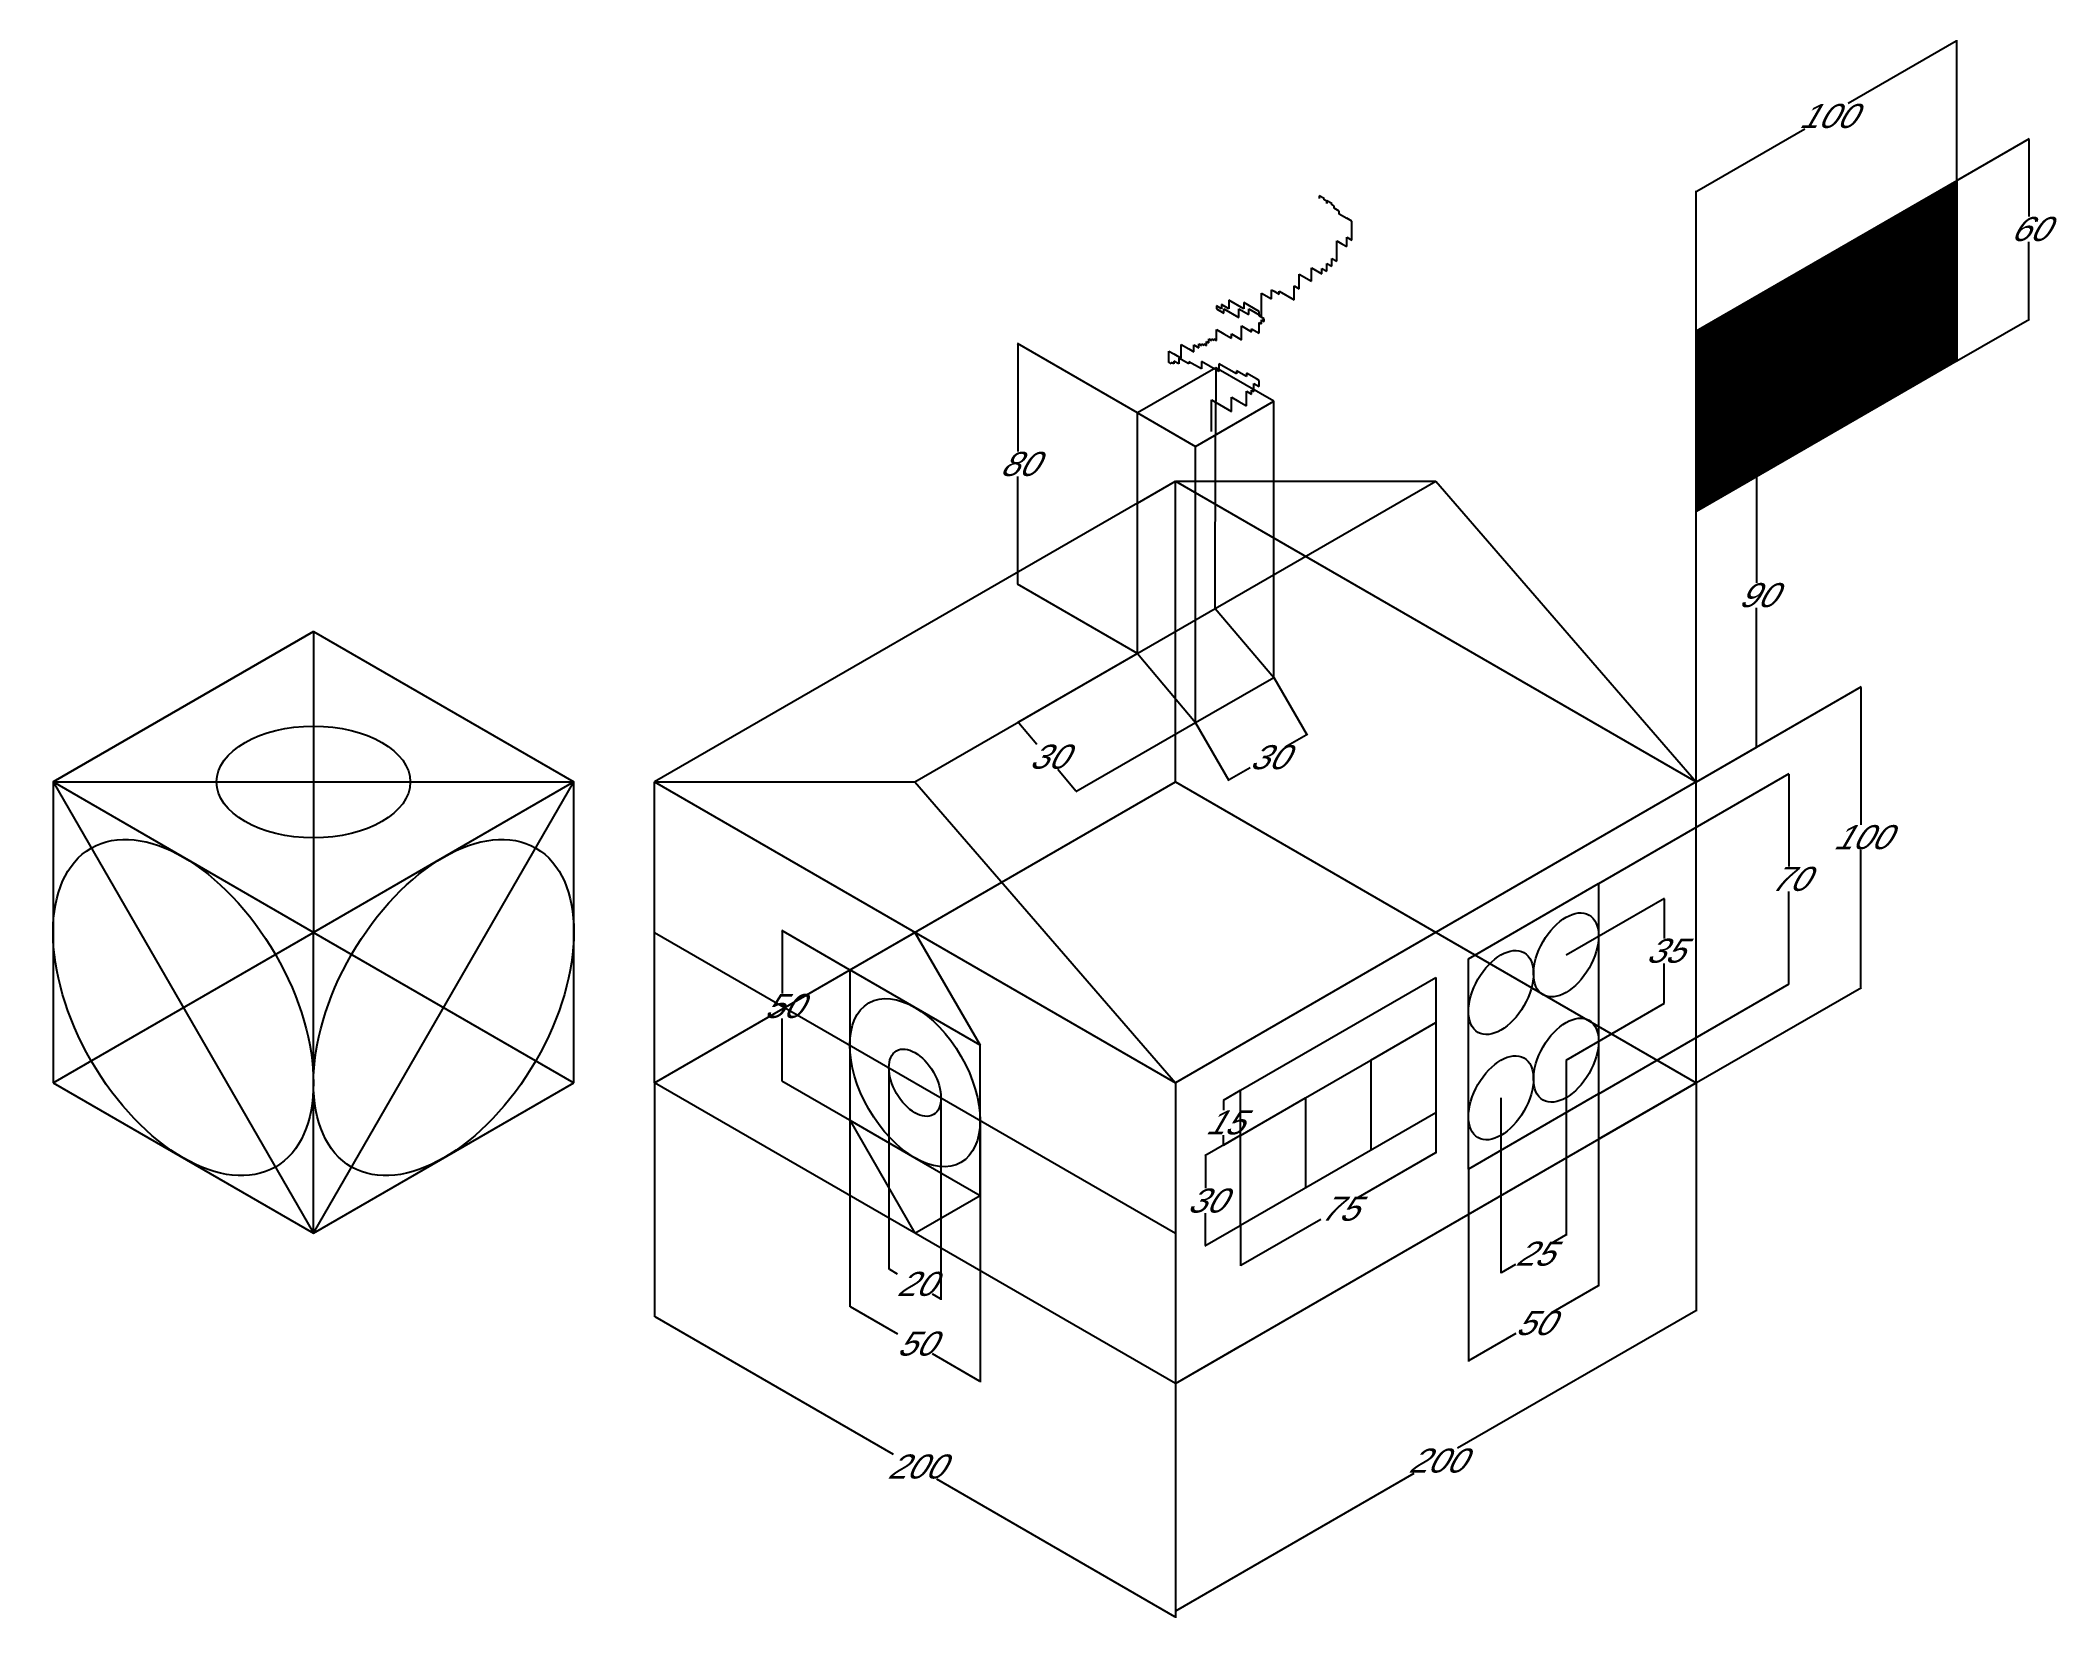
# Model space of a CAD drawing. Header units: inches. Extents: x -4 to 666, y -178 to 347.
import ezdxf

# ---------------------------------------------------------------- set-up
doc = ezdxf.new("R2010")
doc.units = ezdxf.units.IN
doc.header["$MEASUREMENT"] = 0
for name, color, linetype in [('konturines', 7, 'Continuous'), ('Matmenys', 170, 'Continuous'), ('nematomos', 10, 'Continuous')]:
    doc.layers.add(name, color=color, linetype=linetype)
doc.styles.get("Standard").update_dxf_attribs({"font": 'arial.ttf', "oblique": 30, "height": 8})
doc.dimstyles.get("Standard").update_dxf_attribs({"dimtxt": 8, "dimasz": 0.18, "dimexe": 0.18, "dimexo": 0.0625, "dimgap": 0.09, "dimtad": 0, "dimtih": 1, "dimtoh": 1, "dimdec": 0, "dimzin": 0, "dimdsep": 46, "dimtxsty": 'Standard', "dimcen": 0.09, "dimadec": 0, "dimazin": 0, "dimtfac": 1, "dimtdec": 0, "dimtofl": 0, "dimtmove": 0, "dimatfit": 3, "dimfxl": 1, "dimtolj": 1, "dimtzin": 0, "dimarcsym": 0})

# ---------------------------------------------------------------- blocks, each defined once
blk = doc.blocks.new('*D1')
at = {"layer": 'Defpoints', "color": 0, "transparency": 16777216}
for p in [(546.41, 100), (601.14, 31.6), (546.41, 0)]:
    blk.add_point(p, dxfattribs=at)
at = {"layer": 'Matmenys', "color": 0, "lineweight": -2, "transparency": 16777216}
for p, q in [((546.47, 100.04), (601.32, 131.7)), ((601.14, 131.42), (601.14, 85.78)), ((601.14, 31.78), (601.14, 77.43)), ((546.47, 0.04), (601.32, 31.7))]:
    blk.add_line(p, q, dxfattribs=at)
at = {"layer": 'Matmenys', "color": 0, "transparency": 16777216}
for points in [[(601.11, 131.42), (601.17, 131.42), (601.14, 131.6)], [(601.11, 31.78), (601.17, 31.78), (601.14, 31.6)]]:
    blk.add_solid(points, dxfattribs=at)
at = {"layer": 'Matmenys', "color": 0, "transparency": 16777216, "insert": (601.14, 81.6), "char_height": 8, "attachment_point": 5}
blk.add_mtext('\\A1;100', dxfattribs=at)
blk = doc.blocks.new('*D2')
at = {"layer": 'Defpoints', "color": 0, "transparency": 16777216}
for p in [(546.41, 0), (546.41, -75.71), (373.21, -100)]:
    blk.add_point(p, dxfattribs=at)
at = {"layer": 'Matmenys', "color": 0, "lineweight": -2, "transparency": 16777216}
for p, q in [((546.41, -0.07), (546.41, -75.92)), ((546.25, -75.8), (467.04, -121.54)), ((373.21, -100.07), (373.21, -175.92)), ((373.36, -175.62), (452.58, -129.89))]:
    blk.add_line(p, q, dxfattribs=at)
at = {"layer": 'Matmenys', "color": 0, "transparency": 16777216}
for points in [[(546.24, -75.78), (546.27, -75.83), (546.41, -75.71)], [(373.35, -175.6), (373.38, -175.65), (373.21, -175.71)]]:
    blk.add_solid(points, dxfattribs=at)
at = {"layer": 'Matmenys', "color": 0, "transparency": 16777216, "insert": (459.81, -125.71), "char_height": 8, "attachment_point": 5}
blk.add_mtext('\\A1;200', dxfattribs=at)
blk = doc.blocks.new('*D3')
at = {"layer": 'Defpoints', "color": 0, "transparency": 16777216}
for p in [(200, 0), (373.21, -100), (373.21, -177.68)]:
    blk.add_point(p, dxfattribs=at)
at = {"layer": 'Matmenys', "color": 0, "lineweight": -2, "transparency": 16777216}
for p, q in [((200, -0.07), (200, -77.89)), ((200.16, -77.77), (279.37, -123.51)), ((373.21, -100.07), (373.21, -177.89)), ((373.05, -177.59), (293.83, -131.85))]:
    blk.add_line(p, q, dxfattribs=at)
at = {"layer": 'Matmenys', "color": 0, "transparency": 16777216}
for points in [[(200.17, -77.74), (200.14, -77.8), (200, -77.68)], [(373.06, -177.56), (373.03, -177.62), (373.21, -177.68)]]:
    blk.add_solid(points, dxfattribs=at)
at = {"layer": 'Matmenys', "color": 0, "transparency": 16777216, "insert": (286.6, -127.68), "char_height": 8, "attachment_point": 5}
blk.add_mtext('\\A1;200', dxfattribs=at)
blk = doc.blocks.new('*D4')
at = {"layer": 'Defpoints', "color": 0, "transparency": 16777216}
for p in [(320.84, 245.71), (360.63, 222.74), (360.63, 142.74)]:
    blk.add_point(p, dxfattribs=at)
at = {"layer": 'Matmenys', "color": 0, "lineweight": -2, "transparency": 16777216}
for p, q in [((360.56, 222.77), (320.66, 245.81)), ((320.84, 245.53), (320.84, 209.88)), ((320.84, 165.89), (320.84, 201.53)), ((360.56, 142.77), (320.66, 165.81))]:
    blk.add_line(p, q, dxfattribs=at)
at = {"layer": 'Matmenys', "color": 0, "transparency": 16777216}
for points in [[(320.81, 245.53), (320.87, 245.53), (320.84, 245.71)], [(320.81, 165.89), (320.87, 165.89), (320.84, 165.71)]]:
    blk.add_solid(points, dxfattribs=at)
at = {"layer": 'Matmenys', "color": 0, "transparency": 16777216, "insert": (320.84, 205.71), "char_height": 8, "attachment_point": 5}
blk.add_mtext('\\A1;80', dxfattribs=at)
blk = doc.blocks.new('*D7')
at = {"layer": 'Defpoints', "color": 0, "transparency": 16777216}
for p in [(405.89, 134.76), (379.91, 119.76), (416.9, 115.69)]:
    blk.add_point(p, dxfattribs=at)
at = {"layer": 'Matmenys', "color": 0, "lineweight": -2, "transparency": 16777216}
for p, q in [((405.92, 134.7), (416.99, 115.54)), ((379.94, 119.7), (391, 100.54)), ((416.74, 115.6), (409.71, 111.55)), ((391.07, 100.78), (398.1, 104.84))]:
    blk.add_line(p, q, dxfattribs=at)
at = {"layer": 'Matmenys', "color": 0, "transparency": 16777216}
for points in [[(416.72, 115.63), (416.75, 115.58), (416.9, 115.69)], [(391.06, 100.81), (391.09, 100.76), (390.91, 100.69)]]:
    blk.add_solid(points, dxfattribs=at)
at = {"layer": 'Matmenys', "color": 0, "transparency": 16777216, "insert": (403.91, 108.19), "char_height": 8, "attachment_point": 5}
blk.add_mtext('\\A1;30', dxfattribs=at)
blk = doc.blocks.new('*D8')
at = {"layer": 'Defpoints', "color": 0, "transparency": 16777216}
for p in [(503.11, 42.5), (535.7, 26.32), (503.11, 7.5)]:
    blk.add_point(p, dxfattribs=at)
at = {"layer": 'Matmenys', "color": 0, "lineweight": -2, "transparency": 16777216}
for p, q in [((503.17, 42.54), (535.88, 61.42)), ((535.7, 61.14), (535.7, 47.99)), ((535.7, 26.5), (535.7, 39.64)), ((503.17, 7.54), (535.88, 26.42))]:
    blk.add_line(p, q, dxfattribs=at)
at = {"layer": 'Matmenys', "color": 0, "transparency": 16777216}
for points in [[(535.67, 61.14), (535.73, 61.14), (535.7, 61.32)], [(535.67, 26.5), (535.73, 26.5), (535.7, 26.32)]]:
    blk.add_solid(points, dxfattribs=at)
at = {"layer": 'Matmenys', "color": 0, "transparency": 16777216, "insert": (535.7, 43.82), "char_height": 8, "attachment_point": 5}
blk.add_mtext('\\A1;35', dxfattribs=at)
blk = doc.blocks.new('*D9')
at = {"layer": 'Defpoints', "color": 0, "transparency": 16777216}
for p in [(503.11, 7.5), (481.46, -5), (503.11, -50.65)]:
    blk.add_point(p, dxfattribs=at)
at = {"layer": 'Matmenys', "color": 0, "lineweight": -2, "transparency": 16777216}
for p, q in [((503.11, 7.43), (503.11, -50.85)), ((481.46, -5.07), (481.46, -63.35)), ((502.95, -50.74), (498.2, -53.48)), ((481.61, -63.06), (486.37, -60.31))]:
    blk.add_line(p, q, dxfattribs=at)
at = {"layer": 'Matmenys', "color": 0, "transparency": 16777216}
for points in [[(502.94, -50.71), (502.97, -50.76), (503.11, -50.65)], [(481.6, -63.03), (481.63, -63.08), (481.46, -63.15)]]:
    blk.add_solid(points, dxfattribs=at)
at = {"layer": 'Matmenys', "color": 0, "transparency": 16777216, "insert": (492.28, -56.9), "char_height": 8, "attachment_point": 5}
blk.add_mtext('\\A1;25', dxfattribs=at)
blk = doc.blocks.new('*D10')
at = {"layer": 'Defpoints', "color": 0, "transparency": 16777216}
for p in [(633.01, 346.42), (633.01, 300), (546.41, 250)]:
    blk.add_point(p, dxfattribs=at)
at = {"layer": 'Matmenys', "color": 0, "lineweight": -2, "transparency": 16777216}
for p, q in [((632.86, 346.33), (596.94, 325.59)), ((633.01, 300.07), (633.01, 346.63)), ((546.57, 296.51), (582.48, 317.24)), ((546.41, 250.07), (546.41, 296.63))]:
    blk.add_line(p, q, dxfattribs=at)
at = {"layer": 'Matmenys', "color": 0, "transparency": 16777216}
for points in [[(632.84, 346.35), (632.87, 346.3), (633.01, 346.42)], [(546.55, 296.53), (546.58, 296.48), (546.41, 296.42)]]:
    blk.add_solid(points, dxfattribs=at)
at = {"layer": 'Matmenys', "color": 0, "transparency": 16777216, "insert": (589.71, 321.42), "char_height": 8, "attachment_point": 5}
blk.add_mtext('\\A1;100', dxfattribs=at)
blk = doc.blocks.new('*D11')
at = {"layer": 'Defpoints', "color": 0, "transparency": 16777216}
for p in [(633.01, 300), (656.98, 253.84), (633.01, 240)]:
    blk.add_point(p, dxfattribs=at)
at = {"layer": 'Matmenys', "color": 0, "lineweight": -2, "transparency": 16777216}
for p, q in [((633.08, 300.04), (657.16, 313.94)), ((656.98, 313.66), (656.98, 288.01)), ((656.98, 254.02), (656.98, 279.66)), ((633.08, 240.04), (657.16, 253.94))]:
    blk.add_line(p, q, dxfattribs=at)
at = {"layer": 'Matmenys', "color": 0, "transparency": 16777216}
for points in [[(656.95, 313.66), (657.01, 313.66), (656.98, 313.84)], [(656.95, 254.02), (657.01, 254.02), (656.98, 253.84)]]:
    blk.add_solid(points, dxfattribs=at)
at = {"layer": 'Matmenys', "color": 0, "transparency": 16777216, "insert": (656.98, 283.84), "char_height": 8, "attachment_point": 5}
blk.add_mtext('\\A1;60', dxfattribs=at)
blk = doc.blocks.new('*D12')
at = {"layer": 'Defpoints', "color": 0, "transparency": 16777216}
for p in [(546.41, 190), (566.45, 111.57), (546.41, 100)]:
    blk.add_point(p, dxfattribs=at)
at = {"layer": 'Matmenys', "color": 0, "lineweight": -2, "transparency": 16777216}
for p, q in [((546.47, 190.04), (566.63, 201.68)), ((566.45, 201.39), (566.45, 166.26)), ((566.45, 111.75), (566.45, 157.91)), ((546.47, 100.04), (566.63, 111.68))]:
    blk.add_line(p, q, dxfattribs=at)
at = {"layer": 'Matmenys', "color": 0, "transparency": 16777216}
for points in [[(566.42, 201.39), (566.48, 201.39), (566.45, 201.57)], [(566.42, 111.75), (566.48, 111.75), (566.45, 111.57)]]:
    blk.add_solid(points, dxfattribs=at)
at = {"layer": 'Matmenys', "color": 0, "transparency": 16777216, "insert": (566.45, 162.08), "char_height": 8, "attachment_point": 5}
blk.add_mtext('\\A1;90', dxfattribs=at)
blk = doc.blocks.new('*D13')
at = {"layer": 'Defpoints', "color": 0, "transparency": 16777216}
for p in [(394.86, -17.5), (394.86, -47.5), (383.16, -54.25)]:
    blk.add_point(p, dxfattribs=at)
at = {"layer": 'Matmenys', "color": 0, "lineweight": -2, "transparency": 16777216}
for p, q in [((394.79, -17.54), (382.98, -24.36)), ((383.16, -24.43), (383.16, -35.08)), ((383.16, -54.07), (383.16, -43.43)), ((394.79, -47.54), (382.98, -54.36))]:
    blk.add_line(p, q, dxfattribs=at)
at = {"layer": 'Matmenys', "color": 0, "transparency": 16777216}
for points in [[(383.13, -24.43), (383.19, -24.43), (383.16, -24.25)], [(383.13, -54.07), (383.19, -54.07), (383.16, -54.25)]]:
    blk.add_solid(points, dxfattribs=at)
at = {"layer": 'Matmenys', "color": 0, "transparency": 16777216, "insert": (383.16, -39.25), "char_height": 8, "attachment_point": 5}
blk.add_mtext('\\A1;30', dxfattribs=at)
blk = doc.blocks.new('*D14')
at = {"layer": 'Defpoints', "color": 0, "transparency": 16777216}
for p in [(394.86, -2.5), (394.86, -17.5), (389.22, -20.75)]:
    blk.add_point(p, dxfattribs=at)
at = {"layer": 'Matmenys', "color": 0, "lineweight": -2, "transparency": 16777216}
for p, q in [((394.79, -2.54), (389.04, -5.86)), ((389.22, -5.93), (389.22, -9.08)), ((394.79, -17.54), (389.04, -20.86)), ((389.22, -20.57), (389.22, -17.43))]:
    blk.add_line(p, q, dxfattribs=at)
at = {"layer": 'Matmenys', "color": 0, "transparency": 16777216}
for points in [[(389.19, -5.93), (389.25, -5.93), (389.22, -5.75)], [(389.19, -20.57), (389.25, -20.57), (389.22, -20.75)]]:
    blk.add_solid(points, dxfattribs=at)
at = {"layer": 'Matmenys', "color": 0, "transparency": 16777216, "insert": (389.22, -13.25), "char_height": 8, "attachment_point": 5}
blk.add_mtext('\\A1;15', dxfattribs=at)
blk = doc.blocks.new('*D15')
at = {"layer": 'Defpoints', "color": 0, "transparency": 16777216}
for p in [(459.81, -10), (459.81, -23.23), (394.86, -47.5)]:
    blk.add_point(p, dxfattribs=at)
at = {"layer": 'Matmenys', "color": 0, "lineweight": -2, "transparency": 16777216}
for p, q in [((459.81, -10.07), (459.81, -23.44)), ((459.65, -23.32), (433.15, -38.62)), ((395.01, -60.64), (421.51, -45.34)), ((394.86, -47.57), (394.86, -60.94))]:
    blk.add_line(p, q, dxfattribs=at)
at = {"layer": 'Matmenys', "color": 0, "transparency": 16777216}
for points in [[(459.64, -23.29), (459.67, -23.34), (459.81, -23.23)], [(395, -60.61), (395.03, -60.66), (394.86, -60.73)]]:
    blk.add_solid(points, dxfattribs=at)
at = {"layer": 'Matmenys', "color": 0, "transparency": 16777216, "insert": (427.33, -41.98), "char_height": 8, "attachment_point": 5}
blk.add_mtext('\\A1;75', dxfattribs=at)
blk = doc.blocks.new('*D16')
at = {"layer": 'Defpoints', "color": 0, "transparency": 16777216}
for p in [(513.93, 66.25), (577.13, 32.73), (513.93, -3.75)]:
    blk.add_point(p, dxfattribs=at)
at = {"layer": 'Matmenys', "color": 0, "lineweight": -2, "transparency": 16777216}
for p, q in [((514, 66.29), (577.31, 102.84)), ((577.13, 102.55), (577.13, 71.91)), ((577.13, 32.91), (577.13, 63.56)), ((514, -3.71), (577.31, 32.84))]:
    blk.add_line(p, q, dxfattribs=at)
at = {"layer": 'Matmenys', "color": 0, "transparency": 16777216}
for points in [[(577.1, 102.55), (577.16, 102.55), (577.13, 102.73)], [(577.1, 32.91), (577.16, 32.91), (577.13, 32.73)]]:
    blk.add_solid(points, dxfattribs=at)
at = {"layer": 'Matmenys', "color": 0, "transparency": 16777216, "insert": (577.13, 67.73), "char_height": 8, "attachment_point": 5}
blk.add_mtext('\\A1;70', dxfattribs=at)
blk = doc.blocks.new('*D17')
at = {"layer": 'Defpoints', "color": 0, "transparency": 16777216}
for p in [(513.93, -3.75), (470.63, -28.75), (513.93, -67.47)]:
    blk.add_point(p, dxfattribs=at)
at = {"layer": 'Matmenys', "color": 0, "lineweight": -2, "transparency": 16777216}
for p, q in [((513.93, -3.82), (513.93, -67.68)), ((470.63, -28.82), (470.63, -92.68)), ((513.78, -67.56), (498.09, -76.62)), ((470.79, -92.38), (486.48, -83.33))]:
    blk.add_line(p, q, dxfattribs=at)
at = {"layer": 'Matmenys', "color": 0, "transparency": 16777216}
for points in [[(513.76, -67.54), (513.79, -67.59), (513.93, -67.47)], [(470.77, -92.36), (470.8, -92.41), (470.63, -92.47)]]:
    blk.add_solid(points, dxfattribs=at)
at = {"layer": 'Matmenys', "color": 0, "transparency": 16777216, "insert": (492.28, -79.97), "char_height": 8, "attachment_point": 5}
blk.add_mtext('\\A1;50', dxfattribs=at)
blk = doc.blocks.new('*D18')
at = {"layer": 'Defpoints', "color": 0, "transparency": 16777216}
for p in [(360.63, 142.74), (320.98, 119.85), (379.91, 119.76)]:
    blk.add_point(p, dxfattribs=at)
at = {"layer": 'Matmenys', "color": 0, "lineweight": -2, "transparency": 16777216}
for p, q in [((360.57, 142.71), (320.82, 119.76)), ((321.09, 119.71), (327.11, 112.53)), ((379.85, 119.72), (340.1, 96.77)), ((340.15, 97), (334.12, 104.18))]:
    blk.add_line(p, q, dxfattribs=at)
at = {"layer": 'Matmenys', "color": 0, "transparency": 16777216}
for points in [[(321.12, 119.73), (321.07, 119.69), (320.98, 119.85)], [(340.17, 97.02), (340.12, 96.98), (340.26, 96.87)]]:
    blk.add_solid(points, dxfattribs=at)
at = {"layer": 'Matmenys', "color": 0, "transparency": 16777216, "insert": (330.62, 108.36), "char_height": 8, "attachment_point": 5}
blk.add_mtext('\\A1;30', dxfattribs=at)
blk = doc.blocks.new('*D22')
at = {"layer": 'Defpoints', "color": 0, "transparency": 16777216}
for p in [(264.95, 37.5), (242.49, 0.47), (264.95, -12.5)]:
    blk.add_point(p, dxfattribs=at)
at = {"layer": 'Matmenys', "color": 0, "lineweight": -2, "transparency": 16777216}
for p, q in [((264.89, 37.54), (242.31, 50.57)), ((242.49, 50.29), (242.49, 29.64)), ((242.49, 0.65), (242.49, 21.3)), ((264.89, -12.46), (242.31, 0.57))]:
    blk.add_line(p, q, dxfattribs=at)
at = {"layer": 'Matmenys', "color": 0, "transparency": 16777216}
for points in [[(242.46, 50.29), (242.52, 50.29), (242.49, 50.47)], [(242.46, 0.65), (242.52, 0.65), (242.49, 0.47)]]:
    blk.add_solid(points, dxfattribs=at)
at = {"layer": 'Matmenys', "color": 0, "transparency": 16777216, "insert": (242.49, 25.47), "char_height": 8, "attachment_point": 5}
blk.add_mtext('\\A1;50', dxfattribs=at)
blk = doc.blocks.new('*D23')
at = {"layer": 'Defpoints', "color": 0, "transparency": 16777216}
for p in [(264.95, 12.5), (308.25, -12.5), (308.25, -99.31)]:
    blk.add_point(p, dxfattribs=at)
at = {"layer": 'Matmenys', "color": 0, "lineweight": -2, "transparency": 16777216}
for p, q in [((264.95, 12.43), (264.95, -74.52)), ((308.25, -12.57), (308.25, -99.52)), ((265.11, -74.4), (280.8, -83.46)), ((308.1, -99.22), (292.41, -90.16))]:
    blk.add_line(p, q, dxfattribs=at)
at = {"layer": 'Matmenys', "color": 0, "transparency": 16777216}
for points in [[(265.12, -74.38), (265.09, -74.43), (264.95, -74.31)], [(308.11, -99.2), (308.08, -99.25), (308.25, -99.31)]]:
    blk.add_solid(points, dxfattribs=at)
at = {"layer": 'Matmenys', "color": 0, "transparency": 16777216, "insert": (286.6, -86.81), "char_height": 8, "attachment_point": 5}
blk.add_mtext('\\A1;50', dxfattribs=at)
blk = doc.blocks.new('*D24')
at = {"layer": 'Defpoints', "color": 0, "transparency": 16777216}
for p in [(277.94, 5), (295.26, -5), (295.26, -71.94)]:
    blk.add_point(p, dxfattribs=at)
at = {"layer": 'Matmenys', "color": 0, "lineweight": -2, "transparency": 16777216}
for p, q in [((277.94, 4.93), (277.94, -62.15)), ((295.26, -5.07), (295.26, -72.15)), ((278.1, -62.03), (280.73, -63.55)), ((295.11, -71.85), (292.48, -70.33))]:
    blk.add_line(p, q, dxfattribs=at)
at = {"layer": 'Matmenys', "color": 0, "transparency": 16777216}
for points in [[(278.11, -62), (278.08, -62.05), (277.94, -61.94)], [(295.12, -71.82), (295.09, -71.87), (295.26, -71.94)]]:
    blk.add_solid(points, dxfattribs=at)
at = {"layer": 'Matmenys', "color": 0, "transparency": 16777216, "insert": (286.6, -66.94), "char_height": 8, "attachment_point": 5}
blk.add_mtext('\\A1;20', dxfattribs=at)

msp = doc.modelspace()

# ---------------------------------------------------------------- hatches: boundary and pattern name
at = {"layer": 'Matmenys', "true_color": 0xf4ee51}
h = msp.add_hatch(dxfattribs=at)
h.set_pattern_fill('ANSI31', color=41)
h.paths.add_polyline_path([(546.41, 250), (546.41, 230), (633.01, 280), (633.01, 300)])
h.paths.add_polyline_path([(546.29, 249.69), (547.37, 249.69), (547.6, 250.09), (546.52, 250.09)], flags=9)
at = {"layer": 'Matmenys', "true_color": 0x139b48}
h = msp.add_hatch(dxfattribs=at)
h.set_pattern_fill('ANSI31', color=114)
h.paths.add_polyline_path([(633.01, 260), (633.01, 280), (546.41, 230), (546.41, 210)])
h.paths.add_polyline_path([(553.33, 216.39), (583.75, 233.96), (576.16, 247.1), (545.74, 229.54)], flags=9)
h = msp.add_hatch(dxfattribs=at)
h.set_pattern_fill('ANSI31', color=114)
h.paths.add_polyline_path([(633.01, 260), (633.01, 280), (546.41, 230), (546.41, 210)])
at = {"layer": 'Matmenys', "true_color": 0xed1f24}
h = msp.add_hatch(dxfattribs=at)
h.set_pattern_fill('ANSI31', color=240)
h.paths.add_polyline_path([(633.01, 240), (633.01, 260), (546.41, 210), (546.41, 190)])

# ---------------------------------------------------------------- linework, layer by layer
at = {"layer": 'konturines'}
for p, q in [((546.41, 250), (633.01, 300)), ((633.01, 300), (633.01, 280)), ((422.68, 293.99), (421.01, 294.95)), ((421.01, 294.95), (421.01, 293.99)), ((422.68, 293.64), (422.68, 293.99)), ((423.51, 293.16), (422.68, 293.64)), ((425.18, 292.33), (423.51, 293.29)), ((423.51, 293.29), (423.51, 292.33)), ((423.51, 292.33), (423.51, 293.16)), ((425.18, 291.97), (425.18, 292.33)), ((426.01, 291.49), (425.18, 291.97)), ((426.01, 290.79), (426.01, 291.49)), ((427.68, 289.83), (426.01, 290.79)), ((427.68, 288.77), (427.68, 289.83)), ((430.18, 287.33), (427.68, 288.77)), ((431.85, 286.49), (430.18, 287.46)), ((430.18, 287.46), (430.18, 287.33)), ((431.85, 280.18), (431.85, 286.49)), ((426.85, 273.17), (426.85, 279.96)), ((426.85, 279.96), (428.51, 279)), ((428.51, 279), (430.18, 278.03)), ((430.18, 278.03), (430.18, 281.14)), ((430.18, 281.14), (431.85, 280.18)), ((633.01, 280), (546.41, 230)), ((633.01, 280), (633.01, 260)), ((414.34, 264), (414.34, 268.91)), ((414.34, 268.91), (418.51, 266.5)), ((418.51, 266.5), (418.51, 270.92)), ((418.51, 270.92), (421.85, 269)), ((421.85, 269), (421.85, 270.8)), ((421.85, 270.8), (423.51, 269.83)), ((423.51, 269.83), (423.51, 272.46)), ((423.51, 272.46), (425.18, 271.5)), ((425.18, 271.5), (425.18, 274.13)), ((425.18, 274.13), (426.85, 273.17)), ((401.84, 254.93), (401.84, 262.59)), ((401.84, 262.59), (405.18, 260.67)), ((405.18, 260.67), (405.18, 263.65)), ((405.18, 263.65), (406.01, 263.17)), ((406.01, 263.17), (407.68, 262.21)), ((407.68, 262.21), (407.68, 263.17)), ((407.68, 263.17), (412.68, 260.28)), ((412.68, 260.28), (412.68, 264.96)), ((412.68, 264.96), (414.34, 264)), ((388.51, 257.34), (386.84, 258.3)), ((386.84, 258.3), (386.84, 257.34)), ((386.84, 257.34), (389.34, 255.89)), ((391.01, 257.34), (388.51, 258.78)), ((388.51, 258.78), (388.51, 257.34)), ((389.34, 255.89), (389.34, 257.34)), ((389.34, 257.34), (394.34, 254.45)), ((396.01, 257.34), (391.01, 260.22)), ((391.01, 260.22), (391.01, 257.34)), ((394.34, 254.45), (394.34, 257.34)), ((394.34, 257.34), (397.67, 255.41)), ((401.01, 256.5), (396.01, 259.39)), ((396.01, 259.39), (396.01, 257.34)), ((397.67, 255.41), (397.67, 257.34)), ((397.67, 257.34), (401.84, 254.93)), ((401.01, 254.97), (401.01, 256.5)), ((402.68, 254.01), (401.01, 254.97)), ((633.01, 260), (546.41, 210)), ((633.01, 260), (633.01, 240)), ((386.84, 246.86), (386.84, 250.45)), ((386.84, 250.45), (389.34, 249.01)), ((389.34, 249.01), (391.84, 247.56)), ((391.84, 247.56), (391.84, 249.01)), ((391.84, 249.01), (395.17, 247.08)), ((395.17, 247.08), (395.17, 251.64)), ((395.17, 251.64), (396.84, 250.67)), ((396.84, 250.67), (398.51, 249.71)), ((398.51, 249.71), (398.51, 250.67)), ((398.51, 250.67), (401.01, 249.23)), ((401.01, 249.23), (401.01, 252.82)), ((401.01, 252.82), (401.84, 252.34)), ((401.84, 252.34), (401.84, 253.65)), ((401.84, 253.65), (402.68, 253.17)), ((402.68, 253.17), (402.68, 254.01)), ((546.41, 100), (546.41, 250)), ((371, 239.49), (371, 243.31)), ((371, 243.31), (372.67, 242.34)), ((372.67, 242.34), (375.17, 240.9)), ((375.17, 240.9), (375.17, 245.45)), ((375.17, 245.45), (377.67, 244.01)), ((377.67, 244.01), (379.34, 243.05)), ((379.34, 243.05), (379.34, 245.32)), ((379.34, 245.32), (381.01, 244.36)), ((381.01, 244.36), (381.01, 245.68)), ((381.01, 245.68), (381.84, 245.19)), ((381.84, 245.19), (381.84, 245.68)), ((381.84, 245.68), (382.67, 245.19)), ((382.67, 245.19), (382.67, 245.68)), ((382.67, 245.68), (383.51, 245.19)), ((383.51, 245.19), (383.51, 246.51)), ((383.51, 246.51), (384.34, 246.03)), ((384.34, 246.03), (384.34, 247.34)), ((384.34, 247.34), (385.17, 246.86)), ((385.17, 246.86), (385.17, 247.34)), ((385.17, 247.34), (386.01, 246.86)), ((386.01, 246.86), (386.01, 247.34)), ((386.01, 247.34), (386.84, 246.86)), ((386.61, 237.74), (360.63, 222.74)), ((371.84, 239.01), (371, 239.49)), ((372.67, 239.01), (371.84, 239.49)), ((371.84, 239.49), (371.84, 239.01)), ((374.34, 239.01), (372.67, 239.97)), ((372.67, 239.97), (372.67, 239.01)), ((377.67, 239.01), (374.34, 240.94)), ((374.34, 240.94), (374.34, 239.01)), ((381.84, 237.34), (377.67, 239.75)), ((377.67, 239.75), (377.67, 239.01)), ((387.67, 236.51), (381.84, 239.88)), ((381.84, 239.88), (381.84, 237.34)), ((386.61, 237.74), (386.56, 215.44)), ((405.89, 226.6), (386.61, 237.74)), ((393.51, 235.68), (387.67, 239.05)), ((387.67, 239.05), (387.67, 236.51)), ((396.84, 234.85), (393.51, 236.77)), ((393.51, 236.77), (393.51, 235.68)), ((400.18, 234.01), (396.84, 235.94)), ((396.84, 235.94), (396.84, 234.85)), ((633.01, 240), (546.41, 190)), ((396.84, 225.07), (396.84, 229.98)), ((396.84, 229.98), (398.51, 229.01)), ((398.51, 229.01), (398.51, 230.33)), ((398.51, 230.33), (399.34, 229.85)), ((399.34, 229.85), (399.34, 232.48)), ((399.34, 232.48), (401.01, 231.51)), ((401.01, 233.53), (400.18, 234.01)), ((401.01, 231.51), (401.01, 233.53)), ((360.63, 142.74), (360.63, 222.74)), ((360.63, 222.74), (379.91, 211.6)), ((379.91, 211.6), (405.89, 226.6)), ((385.17, 216.52), (385.17, 227.03)), ((385.17, 227.03), (391.84, 223.18)), ((391.84, 223.18), (391.84, 227.96)), ((391.84, 227.96), (394.34, 226.52)), ((394.34, 226.52), (396.84, 225.07)), ((405.89, 134.76), (405.89, 226.6)), ((379.91, 119.76), (379.91, 211.6)), ((286.6, 100), (459.81, 200)), ((405.89, 200), (459.81, 200)), ((459.81, 200), (546.41, 100)), ((360.63, 192.74), (200, 100)), ((86.6, 150), (0, 100)), ((0, 100), (86.6, 150)), ((86.6, 150), (173.21, 100)), ((86.6, 150), (86.6, 50)), ((360.63, 142.74), (379.91, 119.76)), ((379.91, 119.76), (405.89, 134.76)), ((86.6, 50), (0, 100)), ((0, 100), (0, 0)), ((0, 100), (86.6, -50)), ((0, 100), (173.21, 100)), ((173.21, 100), (86.6, 50)), ((86.6, -50), (173.21, 100)), ((173.21, 0), (173.21, 100)), ((200, 0), (200, 100)), ((200, 100), (373.21, 0)), ((200, 100), (286.6, 100)), ((286.6, 100), (373.21, 0)), ((546.41, 100), (373.21, 0)), ((546.41, 0), (546.41, 100)), ((470.63, 41.25), (513.93, 66.25)), ((513.93, 66.25), (513.93, -3.75)), ((513.93, 66.25), (513.93, 48.75)), ((0, 0), (86.6, 50)), ((86.6, -50), (86.6, 50)), ((86.6, 50), (173.21, 0)), ((264.95, 37.5), (286.6, 50)), ((286.6, 50), (308.25, 12.5)), ((470.63, -28.75), (470.63, 41.25)), ((308.25, 12.5), (264.95, 37.5)), ((264.95, 37.5), (264.95, -12.5)), ((394.86, -2.5), (459.81, 35)), ((459.81, 35), (459.81, -10)), ((438.16, 7.5), (459.81, 20)), ((308.25, -37.5), (308.25, 12.5)), ((416.51, -5), (438.16, 7.5)), ((438.16, 7.5), (438.16, -22.5)), ((0, 0), (86.6, -50)), ((0, 0), (86.6, -50)), ((86.6, -50), (173.21, 0)), ((373.21, -100), (200, 0)), ((373.21, 0), (373.21, -100)), ((373.21, -100), (546.41, 0)), ((373.21, 0), (373.21, -100)), ((546.41, 0), (513.93, -18.75)), ((394.86, -17.5), (394.86, -2.5)), ((394.86, -17.5), (416.51, -5)), ((416.51, -5), (416.51, -35)), ((513.93, -3.75), (470.63, -28.75)), ((264.95, -12.5), (286.6, -25)), ((264.95, -12.5), (286.6, -50)), ((459.81, -10), (394.86, -47.5)), ((394.86, -47.5), (394.86, -17.5)), ((286.6, -25), (308.25, -37.5)), ((286.6, -50), (308.25, -37.5)), ((373.21, -100), (394.86, -87.5))]:
    msp.add_line(p, q, dxfattribs=at)
for centre, major_axis in [((86.6, 100), (-32.2, 0)), ((43.3, 25), (30.62, -53.03)), ((129.9, 25), (-30.62, -53.03)), ((503.11, 42.5), (-7.65, -13.26)), ((481.46, 30), (-7.65, -13.26)), ((286.6, 0), (15.31, -26.52)), ((503.11, 7.5), (-7.65, -13.26)), ((286.6, 0), (6.12, -10.61)), ((481.46, -5), (-7.65, -13.26))]:
    msp.add_ellipse(centre, major_axis=major_axis, ratio=0.57735, dxfattribs=at)
at = {"layer": 'Matmenys'}
msp.add_line((200, 50), (373.21, -50), dxfattribs=at)
at = {"layer": 'nematomos'}
for p, q in [((386.43, 157.64), (386.56, 215.44)), ((360.63, 192.74), (373.21, 200)), ((373.21, 100), (373.21, 200)), ((373.21, 200), (546.41, 100)), ((373.21, 200), (405.89, 200)), ((386.43, 157.64), (405.89, 134.76)), ((200, 0), (373.21, 100)), ((373.21, 100), (546.41, 0))]:
    msp.add_line(p, q, dxfattribs=at)

# ---------------------------------------------------------------- texts
at = {"layer": 'konturines', "insert": (546.41, 250), "char_height": 0.2, "attachment_point": 1}
msp.add_mtext_dynamic_manual_height_columns('Geltona', width=91.9411, gutter_width=1, heights=[0], dxfattribs=at)

# ---------------------------------------------------------------- dimensions: what is measured, and where the dimension line sits
at = {"layer": 'Matmenys'}
for p1, p2, distance, picture, middle in [((546.41, 250), (633.01, 300), 40.2, '*D10', (589.71, 321.42)), ((633.01, 300), (633.01, 240), 23.97, '*D11', (656.98, 283.84)), ((360.63, 142.74), (360.63, 222.74), 39.79, '*D4', (320.84, 205.71)), ((379.91, 119.76), (360.63, 142.74), 45.09, '*D18', (330.62, 108.36)), ((379.91, 119.76), (405.89, 134.76), -22.01, '*D7', (403.91, 108.19)), ((513.93, 66.25), (513.93, -3.75), 63.19, '*D16', (577.13, 67.73)), ((503.11, 42.5), (503.11, 7.5), 32.59, '*D8', (535.7, 43.82)), ((264.95, 37.5), (264.95, -12.5), -22.46, '*D22', (242.49, 25.47)), ((264.95, 12.5), (308.25, -12.5), -75.18, '*D23', (286.6, -86.81)), ((481.46, -5), (503.11, 7.5), -50.36, '*D9', (492.28, -56.9)), ((200, 0), (373.21, -100), -67.27, '*D3', (286.6, -127.68)), ((277.94, 5), (295.26, -5), -57.97, '*D24', (286.6, -66.94)), ((373.21, -100), (546.41, 0), -65.57, '*D2', (459.81, -125.71)), ((394.86, -2.5), (394.86, -17.5), -5.64, '*D14', (389.22, -13.25)), ((470.63, -28.75), (513.93, -3.75), -55.19, '*D17', (492.28, -79.97)), ((394.86, -47.5), (459.81, -10), -11.46, '*D15', (427.33, -41.98)), ((394.86, -17.5), (394.86, -47.5), -11.7, '*D13', (383.16, -39.25))]:
    dim = msp.add_aligned_dim(p1=p1, p2=p2, distance=distance, dimstyle='Standard', dxfattribs=at)
    dim.commit()
    dim.dimension.update_dxf_attribs({"geometry": picture, "text_midpoint": middle})
dim = msp.add_linear_dim(base=(566.45, 111.57), p1=(546.41, 190), p2=(546.41, 100), angle=270, dimstyle='Standard', dxfattribs=at)
dim.commit()
dim.dimension.update_dxf_attribs({"geometry": '*D12', "text_midpoint": (566.45, 162.08), "dimtype": 161})
dim = msp.add_linear_dim(base=(601.14, 31.6), p1=(546.41, 100), p2=(546.41, 0), angle=90, dimstyle='Standard', dxfattribs=at)
dim.commit()
dim.dimension.update_dxf_attribs({"geometry": '*D1', "text_midpoint": (601.14, 81.6)})

doc.saveas('drawing.dxf')
